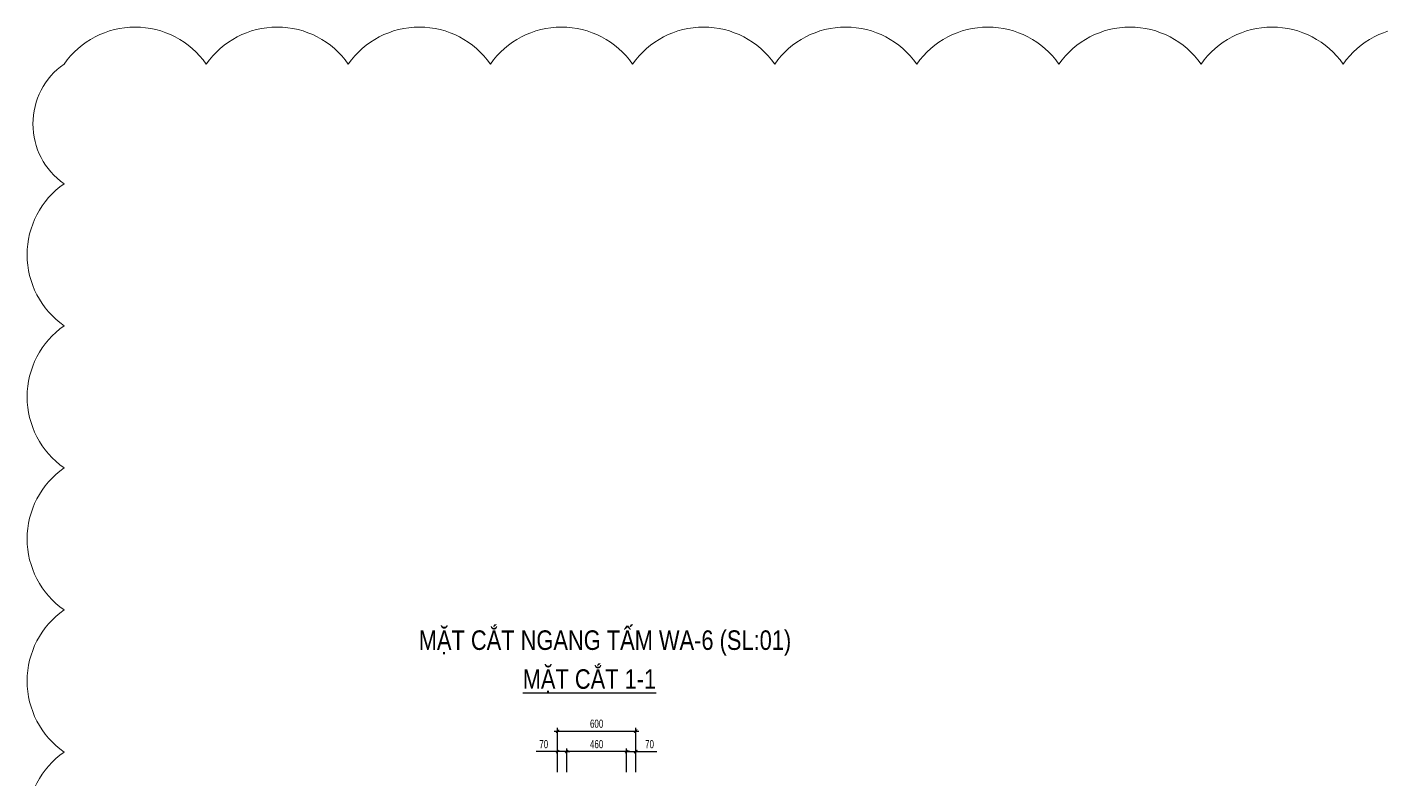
# Model space of a CAD drawing. Header units: millimetres. Extents: x -147841 to 368790, y -162721 to 84261.
# Drawn here: x 249969 to 260369, y -97278 to -91498 of the extents above; entities that cross this region are included whole.
import ezdxf
from ezdxf.enums import TextEntityAlignment as Align

# ---------------------------------------------------------------- set-up
doc = ezdxf.new("R2010")
doc.units = ezdxf.units.MM
doc.header["$LTSCALE"] = 1000
doc.header["$MEASUREMENT"] = 0
doc.header["$PDMODE"] = 1
doc.header["$PDSIZE"] = -10
doc.layers.get('0').update_dxf_attribs({"linetype": 'CONTINUOUS', "lineweight": 18})
doc.layers.get('DEFPOINTS').update_dxf_attribs({"color": 5, "linetype": 'CONTINUOUS', "lineweight": 18})
doc.layers.add('KC-Dim', color=8, linetype='CONTINUOUS')
doc.layers.add('KC-Text', color=31, linetype='CONTINUOUS')
doc.styles.add('ARIAL', font='arial.ttf', dxfattribs={"width": 0.7})
doc.dimstyles.new('2.5-25', dxfattribs={"dimscale": 25, "dimtxt": 2.5, "dimasz": 1, "dimexe": 1, "dimexo": 2, "dimgap": 1, "dimtad": 1, "dimdec": 1, "dimrnd": 5, "dimdsep": 46, "dimtxsty": 'ARIAL', "dimblk": 'ARCHTICK', "dimcen": -1, "dimdle": 1, "dimclrd": 256, "dimclre": 256, "dimclrt": 3, "dimadec": 0, "dimazin": 2, "dimtfac": 0.1, "dimtdec": 1, "dimtmove": 0, "dimatfit": 1, "dimldrblk": 'ARCHTICK', "dimfxl": 1, "dimtvp": 0.833333, "dimtfill": 1, "dimtolj": 1, "dimtzin": 12, "dimarcsym": 0})

# ---------------------------------------------------------------- blocks, each defined once
blk = doc.blocks.new('_ARCHTICK')
at = {"color": 0, "linetype": 'ByBlock', "const_width": 0.3}
blk.add_lwpolyline([(-0.5, -0.5), (0.5, 0.5)], dxfattribs=at)
blk = doc.blocks.new('*D434')
at = {"layer": 'DEFPOINTS', "color": 0, "linetype": 'ByBlock', "ltscale": 30, "transparency": 16777216}
for p in [(254641, -96904), (254041, -97269), (254641, -97269)]:
    blk.add_point(p, dxfattribs=at)
at = {"layer": 'KC-Dim', "linetype": 'ByBlock', "lineweight": -2, "ltscale": 30, "transparency": 16777216}
for p, q in [((254016, -96904), (254666, -96904)), ((254041, -97219), (254041, -96879)), ((254641, -97219), (254641, -96879))]:
    blk.add_line(p, q, dxfattribs=at)
at = {"layer": 'KC-Dim', "linetype": 'ByBlock', "lineweight": -2, "ltscale": 30, "transparency": 16777216, "xscale": 25, "yscale": 25, "zscale": 25, "rotation": 180}
blk.add_blockref('_ARCHTICK', (254041, -96904), dxfattribs=at)
at = {"layer": 'KC-Dim', "linetype": 'ByBlock', "lineweight": -2, "ltscale": 30, "transparency": 16777216, "xscale": 25, "yscale": 25, "zscale": 25}
blk.add_blockref('_ARCHTICK', (254641, -96904), dxfattribs=at)
at = {"layer": 'KC-Dim', "color": 3, "linetype": 'ByBlock', "ltscale": 30, "transparency": 16777216, "insert": (254341, -96847), "char_height": 62.5, "attachment_point": 5, "style": 'ARIAL', "bg_fill": 3, "box_fill_scale": 1.25, "bg_fill_color": 256, "bg_fill_true_color": 13158600, "bg_fill_transparency": 0}
blk.add_mtext('\\A1;600', dxfattribs=at)
blk = doc.blocks.new('*D435')
at = {"layer": 'DEFPOINTS', "color": 0, "linetype": 'ByBlock', "ltscale": 30, "transparency": 16777216}
for p in [(254111, -97061), (254111, -97269), (254571, -97269)]:
    blk.add_point(p, dxfattribs=at)
at = {"layer": 'KC-Dim', "linetype": 'ByBlock', "lineweight": -2, "ltscale": 30, "transparency": 16777216}
for p, q in [((254596, -97061), (254086, -97061)), ((254111, -97219), (254111, -97036)), ((254571, -97219), (254571, -97036))]:
    blk.add_line(p, q, dxfattribs=at)
at = {"layer": 'KC-Dim', "linetype": 'ByBlock', "lineweight": -2, "ltscale": 30, "transparency": 16777216, "xscale": 25, "yscale": 25, "zscale": 25, "rotation": 180}
blk.add_blockref('_ARCHTICK', (254111, -97061), dxfattribs=at)
at = {"layer": 'KC-Dim', "linetype": 'ByBlock', "lineweight": -2, "ltscale": 30, "transparency": 16777216, "xscale": 25, "yscale": 25, "zscale": 25}
blk.add_blockref('_ARCHTICK', (254571, -97061), dxfattribs=at)
at = {"layer": 'KC-Dim', "color": 3, "linetype": 'ByBlock', "ltscale": 30, "transparency": 16777216, "insert": (254341, -97004), "char_height": 62.5, "attachment_point": 5, "style": 'ARIAL', "bg_fill": 3, "box_fill_scale": 1.25, "bg_fill_color": 256, "bg_fill_true_color": 13158600, "bg_fill_transparency": 0}
blk.add_mtext('\\A1;460', dxfattribs=at)
blk = doc.blocks.new('*D436')
at = {"layer": 'DEFPOINTS', "color": 0, "linetype": 'ByBlock', "ltscale": 30, "transparency": 16777216}
for p in [(254641, -97061), (254571, -97269), (254641, -97269)]:
    blk.add_point(p, dxfattribs=at)
at = {"layer": 'KC-Dim', "linetype": 'ByBlock', "lineweight": -2, "ltscale": 30, "transparency": 16777216}
for p, q in [((254571, -97061), (254546, -97061)), ((254571, -97219), (254571, -97036)), ((254571, -97061), (254641, -97061)), ((254641, -97219), (254641, -97036)), ((254641, -97061), (254803, -97061))]:
    blk.add_line(p, q, dxfattribs=at)
at = {"layer": 'KC-Dim', "linetype": 'ByBlock', "lineweight": -2, "ltscale": 30, "transparency": 16777216, "xscale": 25, "yscale": 25, "zscale": 25}
blk.add_blockref('_ARCHTICK', (254571, -97061), dxfattribs=at)
at = {"layer": 'KC-Dim', "linetype": 'ByBlock', "lineweight": -2, "ltscale": 30, "transparency": 16777216, "xscale": 25, "yscale": 25, "zscale": 25, "rotation": 180}
blk.add_blockref('_ARCHTICK', (254641, -97061), dxfattribs=at)
at = {"layer": 'KC-Dim', "color": 3, "linetype": 'ByBlock', "ltscale": 30, "transparency": 16777216, "insert": (254747, -97004), "char_height": 62.5, "attachment_point": 5, "style": 'ARIAL', "bg_fill": 3, "box_fill_scale": 1.25, "bg_fill_color": 256, "bg_fill_true_color": 13158600, "bg_fill_transparency": 0}
blk.add_mtext('\\A1;70', dxfattribs=at)
blk = doc.blocks.new('*D437')
at = {"layer": 'DEFPOINTS', "color": 0, "linetype": 'ByBlock', "ltscale": 30, "transparency": 16777216}
for p in [(254041, -97061), (254041, -97269), (254111, -97269)]:
    blk.add_point(p, dxfattribs=at)
at = {"layer": 'KC-Dim', "linetype": 'ByBlock', "lineweight": -2, "ltscale": 30, "transparency": 16777216}
for p, q in [((254041, -97061), (253878, -97061)), ((254041, -97219), (254041, -97036)), ((254111, -97061), (254041, -97061)), ((254111, -97219), (254111, -97036)), ((254111, -97061), (254136, -97061))]:
    blk.add_line(p, q, dxfattribs=at)
at = {"layer": 'KC-Dim', "linetype": 'ByBlock', "lineweight": -2, "ltscale": 30, "transparency": 16777216, "xscale": 25, "yscale": 25, "zscale": 25}
blk.add_blockref('_ARCHTICK', (254041, -97061), dxfattribs=at)
at = {"layer": 'KC-Dim', "linetype": 'ByBlock', "lineweight": -2, "ltscale": 30, "transparency": 16777216, "xscale": 25, "yscale": 25, "zscale": 25, "rotation": 180}
blk.add_blockref('_ARCHTICK', (254111, -97061), dxfattribs=at)
at = {"layer": 'KC-Dim', "color": 3, "linetype": 'ByBlock', "ltscale": 30, "transparency": 16777216, "insert": (253935, -97004), "char_height": 62.5, "attachment_point": 5, "style": 'ARIAL', "bg_fill": 3, "box_fill_scale": 1.25, "bg_fill_color": 256, "bg_fill_true_color": 13158600, "bg_fill_transparency": 0}
blk.add_mtext('\\A1;70', dxfattribs=at)

msp = doc.modelspace()

# ---------------------------------------------------------------- texts
at = {"layer": 'KC-Text', "color": 6, "style": 'ARIAL', "width": 0.8}
msp.add_text('MẶT CẮT NGANG TẤM WA-6 (SL:01)', height=150, dxfattribs=at).set_placement((254404.96, -96280.11), align=Align.CENTER)
at = {"layer": 'KC-Text', "color": 1, "style": 'ARIAL', "width": 0.8}
msp.add_text('%%UMẶT CẮT 1-1', height=150, dxfattribs=at).set_placement((254285.77, -96578.69), align=Align.CENTER)

# ---------------------------------------------------------------- dimensions: what is measured, and where the dimension line sits
at = {"layer": 'KC-Dim', "linetype": 'ByBlock', "ltscale": 30}
dim = msp.add_linear_dim(base=(254640.59, -96904.23), p1=(254040.59, -97268.74), p2=(254640.59, -97268.74), dimstyle='2.5-25', dxfattribs=at)
dim.commit()
dim.dimension.update_dxf_attribs({"geometry": '*D434', "text_midpoint": (254340.59, -96847.32)})

# ---------------------------------------------------------------- next in the draw order: dimensions: what is measured, and where the dimension line sits
dim = msp.add_linear_dim(base=(254110.59, -97061.39), p1=(254570.59, -97268.74), p2=(254110.59, -97268.74), dimstyle='2.5-25', dxfattribs=at)
dim.commit()
dim.dimension.update_dxf_attribs({"geometry": '*D435', "text_midpoint": (254340.59, -97004.47)})

# ---------------------------------------------------------------- next in the draw order: dimensions: what is measured, and where the dimension line sits
for base, p1, p2, picture, middle in [((254040.59, -97061.39), (254110.59, -97268.74), (254040.59, -97268.74), '*D437', (253934.51, -97004.47)), ((254640.59, -97061.39), (254570.59, -97268.74), (254640.59, -97268.74), '*D436', (254746.67, -97004.47))]:
    dim = msp.add_linear_dim(base=base, p1=p1, p2=p2, dimstyle='2.5-25', dxfattribs=at)
    dim.commit()
    dim.dimension.update_dxf_attribs({"geometry": picture, "text_midpoint": middle})

# ---------------------------------------------------------------- next in the draw order: linework, layer by layer
at = {"layer": 'DEFPOINTS', "color": 1, "flags": 128}
msp.add_lwpolyline([(250252.92, -103610.07, -0.52056705), (250252.92, -102519.11, -0.52056705), (250252.92, -101428.14, -0.52056705), (250252.92, -100337.18, -0.52056705), (250252.92, -99246.22, -0.52056705), (250252.92, -98155.26, -0.52056705), (250252.92, -97064.29, -0.52056705), (250252.92, -95973.33, -0.52056705), (250252.92, -94882.37, -0.52056705), (250252.92, -93791.4, -0.52056705), (250252.92, -92700.44, -0.52056705), (250252.92, -91781.93, -0.52056705), (251343.89, -91781.93, -0.52056705), (252434.85, -91781.93, -0.52056705), (253525.81, -91781.93, -0.52056705), (254616.77, -91781.93, -0.52056705), (255707.74, -91781.93, -0.52056705), (256798.7, -91781.93, -0.52056705), (257889.66, -91781.93, -0.52056705), (258980.63, -91781.93, -0.52056705), (260071.59, -91781.93, -0.52056705), (261162.55, -91781.93, -0.52056705)], format="xyb", dxfattribs=at)

doc.saveas('drawing.dxf')
